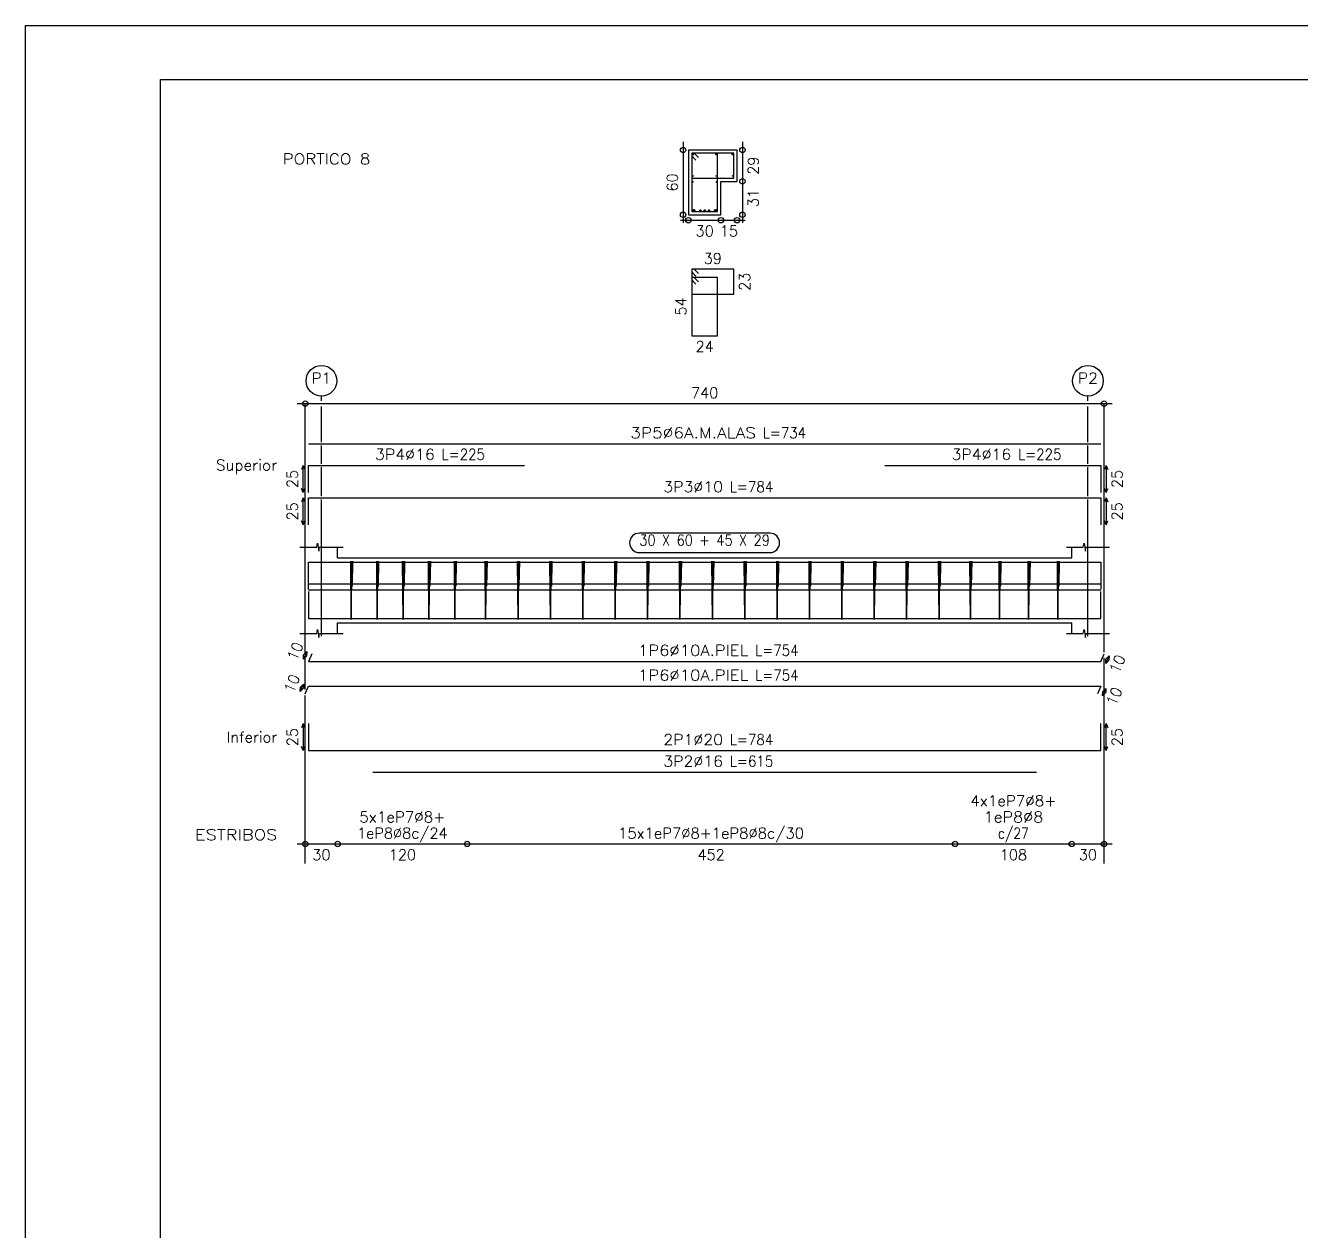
# Model space of a CAD drawing. Header units: millimetres. Extents: x 709.5 to 769, y 350.8 to 392.8.
# Drawn here: x 709.51 to 721.33, y 381.66 to 392.83 of the extents above; entities that cross this region are included whole.
import ezdxf
from ezdxf.enums import TextEntityAlignment as Align

# ---------------------------------------------------------------- set-up
doc = ezdxf.new("R2010")
doc.units = ezdxf.units.MM
doc.linetypes.add('CYPELINEA', pattern=[0])
for name, color, linetype in [('015', 1, 'Continuous'), ('07', 6, 'Continuous'), ('ARM_DENTRO_VIGA', 5, 'Continuous'), ('ARM_ESTRIBOS', 1, 'Continuous'), ('ARM_LONGITUDES', 3, 'CYPELINEA'), ('ARM_TEXTOS', 3, 'CYPELINEA'), ('COT_COTAS', 3, 'CYPELINEA'), ('COT_EST', 3, 'CYPELINEA'), ('COT_LIN_APOYOS', 2, 'CYPELINEA'), ('COT_LIN_AUX_COTA', 2, 'CYPELINEA'), ('REF_ESCALA', 3, 'CYPELINEA'), ('REF_NOMBRE', 3, 'CYPELINEA'), ('REF_REFERENCIA', 3, 'CYPELINEA'), ('SEC_CONTORNOS', 2, 'Continuous'), ('SEC_DIM_VIGA', 3, 'CYPELINEA'), ('TXT_EST', 3, 'CYPELINEA'), ('TXT_LONG', 3, 'CYPELINEA')]:
    doc.layers.add(name, color=color, linetype=linetype)
doc.styles.get("Standard").update_dxf_attribs({"font": 'romans.shx'})

# ---------------------------------------------------------------- blocks, each defined once
blk = doc.blocks.new('A0H')
at = {"layer": '015'}
blk.add_lwpolyline([(-1179, -10), (-1179, 831), (10, 831), (10, -10)], close=True, dxfattribs=at)
at = {"layer": '07'}
blk.add_lwpolyline([(-1154, 0), (-1154, 821), (0, 821), (0, 0)], close=True, dxfattribs=at)

msp = doc.modelspace()

# ---------------------------------------------------------------- linework, layer by layer
at = {"layer": 'ARM_DENTRO_VIGA'}
for p, q in [((715.688, 391.642), (715.703, 391.642)), ((715.696, 391.649), (715.696, 391.634)), ((715.902, 391.642), (715.917, 391.642)), ((715.91, 391.649), (715.91, 391.634)), ((716.052, 391.642), (716.067, 391.642)), ((716.06, 391.649), (716.06, 391.634)), ((715.683, 391.385), (715.698, 391.385)), ((715.689, 391.44), (715.698, 391.44)), ((715.691, 391.393), (715.691, 391.378)), ((715.694, 391.445), (715.694, 391.436)), ((715.907, 391.44), (715.916, 391.44)), ((715.907, 391.385), (715.922, 391.385)), ((715.912, 391.445), (715.912, 391.436)), ((715.915, 391.393), (715.915, 391.378)), ((716.057, 391.44), (716.066, 391.44)), ((716.062, 391.445), (716.062, 391.436)), ((715.686, 391.118), (715.716, 391.118)), ((715.701, 391.133), (715.701, 391.103)), ((715.751, 391.118), (715.775, 391.118)), ((715.763, 391.13), (715.763, 391.106)), ((715.791, 391.118), (715.815, 391.118)), ((715.803, 391.13), (715.803, 391.106)), ((715.831, 391.118), (715.855, 391.118)), ((715.843, 391.13), (715.843, 391.106)), ((715.89, 391.118), (715.92, 391.118)), ((715.905, 391.133), (715.905, 391.103))]:
    msp.add_line(p, q, dxfattribs=at)
for points in [[(712.133, 388.957), (719.473, 388.957)], [(712.133, 388.507), (712.133, 388.757), (714.133, 388.757)], [(717.473, 388.757), (719.473, 388.757), (719.473, 388.507)], [(712.133, 388.207), (712.133, 388.457), (719.473, 388.457), (719.473, 388.207)], [(712.133, 387.612), (712.133, 387.862), (719.473, 387.862), (719.473, 387.612)], [(712.133, 387.612), (712.133, 387.862), (714.133, 387.862)], [(717.473, 387.862), (719.473, 387.862), (719.473, 387.612)], [(712.133, 387.66), (719.473, 387.66)], [(712.133, 387.605), (719.473, 387.605)], [(712.133, 387.605), (719.473, 387.605)], [(712.133, 387.588), (712.133, 387.338), (719.473, 387.338), (719.473, 387.588)], [(712.728, 387.338), (718.878, 387.338)], [(712.163, 387.012), (712.133, 386.942), (719.473, 386.942), (719.503, 387.012)], [(712.103, 386.642), (712.133, 386.712), (719.473, 386.712), (719.443, 386.642)], [(712.133, 386.365), (712.133, 386.115), (719.473, 386.115), (719.473, 386.365)], [(712.728, 385.915), (718.878, 385.915)]]:
    msp.add_lwpolyline(points, dxfattribs=at)
for centre, radius in [((715.696, 391.642), 0.005), ((715.91, 391.642), 0.005), ((716.06, 391.642), 0.005), ((715.691, 391.385), 0.005), ((715.694, 391.44), 0.003), ((715.912, 391.44), 0.003), ((715.915, 391.385), 0.005), ((716.062, 391.44), 0.003), ((715.701, 391.118), 0.01), ((715.763, 391.118), 0.008), ((715.803, 391.118), 0.008), ((715.843, 391.118), 0.008), ((715.905, 391.118), 0.01)]:
    msp.add_circle(centre, radius, dxfattribs=at)
at = {"layer": 'ARM_ESTRIBOS'}
for points in [[(715.746, 391.61), (715.707, 391.65), (715.683, 391.65), (715.683, 391.11), (715.923, 391.11), (715.923, 391.65), (715.683, 391.65), (715.683, 391.626), (715.722, 391.586)], [(715.746, 391.61), (715.707, 391.65), (715.683, 391.65), (715.683, 391.42), (716.073, 391.42), (716.073, 391.65), (715.683, 391.65), (715.683, 391.626), (715.722, 391.586)], [(715.746, 390.535), (715.707, 390.575), (715.683, 390.575), (715.683, 390.345), (716.073, 390.345), (716.073, 390.575), (715.683, 390.575), (715.683, 390.551), (715.722, 390.511)], [(715.746, 390.46), (715.707, 390.5), (715.683, 390.5), (715.683, 389.96), (715.923, 389.96), (715.923, 390.5), (715.683, 390.5), (715.683, 390.476), (715.722, 390.436)], [(712.533, 387.83), (712.533, 387.87), (712.529, 387.33), (712.525, 387.87), (712.524, 387.846), (712.524, 387.806)], [(712.542, 387.83), (712.542, 387.87), (712.538, 387.64), (712.534, 387.87), (712.534, 387.846), (712.534, 387.806)], [(712.773, 387.83), (712.773, 387.87), (712.769, 387.33), (712.765, 387.87), (712.764, 387.846), (712.764, 387.806)], [(712.782, 387.83), (712.782, 387.87), (712.778, 387.64), (712.774, 387.87), (712.774, 387.846), (712.774, 387.806)], [(713.013, 387.83), (713.013, 387.87), (713.009, 387.33), (713.005, 387.87), (713.004, 387.846), (713.004, 387.806)], [(713.022, 387.83), (713.022, 387.87), (713.018, 387.64), (713.014, 387.87), (713.014, 387.846), (713.014, 387.806)], [(713.253, 387.83), (713.253, 387.87), (713.249, 387.33), (713.245, 387.87), (713.244, 387.846), (713.244, 387.806)], [(713.262, 387.83), (713.262, 387.87), (713.258, 387.64), (713.254, 387.87), (713.254, 387.846), (713.254, 387.806)], [(713.493, 387.83), (713.493, 387.87), (713.489, 387.33), (713.485, 387.87), (713.484, 387.846), (713.484, 387.806)], [(713.502, 387.83), (713.502, 387.87), (713.498, 387.64), (713.494, 387.87), (713.494, 387.846), (713.494, 387.806)], [(713.778, 387.83), (713.778, 387.87), (713.774, 387.33), (713.77, 387.87), (713.769, 387.846), (713.769, 387.806)], [(713.787, 387.83), (713.787, 387.87), (713.783, 387.64), (713.779, 387.87), (713.779, 387.846), (713.779, 387.806)], [(714.078, 387.83), (714.078, 387.87), (714.074, 387.33), (714.07, 387.87), (714.069, 387.846), (714.069, 387.806)], [(714.087, 387.83), (714.087, 387.87), (714.083, 387.64), (714.079, 387.87), (714.079, 387.846), (714.079, 387.806)], [(714.378, 387.83), (714.378, 387.87), (714.374, 387.33), (714.37, 387.87), (714.369, 387.846), (714.369, 387.806)], [(714.387, 387.83), (714.387, 387.87), (714.383, 387.64), (714.379, 387.87), (714.379, 387.846), (714.379, 387.806)], [(714.678, 387.83), (714.678, 387.87), (714.674, 387.33), (714.67, 387.87), (714.669, 387.846), (714.669, 387.806)], [(714.687, 387.83), (714.687, 387.87), (714.683, 387.64), (714.679, 387.87), (714.679, 387.846), (714.679, 387.806)], [(714.978, 387.83), (714.978, 387.87), (714.974, 387.33), (714.97, 387.87), (714.969, 387.846), (714.969, 387.806)], [(714.987, 387.83), (714.987, 387.87), (714.983, 387.64), (714.979, 387.87), (714.979, 387.846), (714.979, 387.806)], [(715.278, 387.83), (715.278, 387.87), (715.274, 387.33), (715.27, 387.87), (715.269, 387.846), (715.269, 387.806)], [(715.287, 387.83), (715.287, 387.87), (715.283, 387.64), (715.279, 387.87), (715.279, 387.846), (715.279, 387.806)], [(715.578, 387.83), (715.578, 387.87), (715.574, 387.33), (715.57, 387.87), (715.569, 387.846), (715.569, 387.806)], [(715.587, 387.83), (715.587, 387.87), (715.583, 387.64), (715.579, 387.87), (715.579, 387.846), (715.579, 387.806)], [(715.878, 387.83), (715.878, 387.87), (715.874, 387.33), (715.87, 387.87), (715.869, 387.846), (715.869, 387.806)], [(715.887, 387.83), (715.887, 387.87), (715.883, 387.64), (715.879, 387.87), (715.879, 387.846), (715.879, 387.806)], [(716.178, 387.83), (716.178, 387.87), (716.174, 387.33), (716.17, 387.87), (716.169, 387.846), (716.169, 387.806)], [(716.187, 387.83), (716.187, 387.87), (716.183, 387.64), (716.179, 387.87), (716.179, 387.846), (716.179, 387.806)], [(716.478, 387.83), (716.478, 387.87), (716.474, 387.33), (716.47, 387.87), (716.469, 387.846), (716.469, 387.806)], [(716.487, 387.83), (716.487, 387.87), (716.483, 387.64), (716.479, 387.87), (716.479, 387.846), (716.479, 387.806)], [(716.778, 387.83), (716.778, 387.87), (716.774, 387.33), (716.77, 387.87), (716.769, 387.846), (716.769, 387.806)], [(716.787, 387.83), (716.787, 387.87), (716.783, 387.64), (716.779, 387.87), (716.779, 387.846), (716.779, 387.806)], [(717.078, 387.83), (717.078, 387.87), (717.074, 387.33), (717.07, 387.87), (717.069, 387.846), (717.069, 387.806)], [(717.087, 387.83), (717.087, 387.87), (717.083, 387.64), (717.079, 387.87), (717.079, 387.846), (717.079, 387.806)], [(717.378, 387.83), (717.378, 387.87), (717.374, 387.33), (717.37, 387.87), (717.369, 387.846), (717.369, 387.806)], [(717.387, 387.83), (717.387, 387.87), (717.383, 387.64), (717.379, 387.87), (717.379, 387.846), (717.379, 387.806)], [(717.678, 387.83), (717.678, 387.87), (717.674, 387.33), (717.67, 387.87), (717.669, 387.846), (717.669, 387.806)], [(717.687, 387.83), (717.687, 387.87), (717.683, 387.64), (717.679, 387.87), (717.679, 387.846), (717.679, 387.806)], [(717.978, 387.83), (717.978, 387.87), (717.974, 387.33), (717.97, 387.87), (717.969, 387.846), (717.969, 387.806)], [(717.987, 387.83), (717.987, 387.87), (717.983, 387.64), (717.979, 387.87), (717.979, 387.846), (717.979, 387.806)], [(718.268, 387.83), (718.268, 387.87), (718.264, 387.33), (718.26, 387.87), (718.259, 387.846), (718.259, 387.806)], [(718.277, 387.83), (718.277, 387.87), (718.273, 387.64), (718.269, 387.87), (718.269, 387.846), (718.269, 387.806)], [(718.538, 387.83), (718.538, 387.87), (718.534, 387.33), (718.53, 387.87), (718.529, 387.846), (718.529, 387.806)], [(718.547, 387.83), (718.547, 387.87), (718.543, 387.64), (718.539, 387.87), (718.539, 387.846), (718.539, 387.806)], [(718.808, 387.83), (718.808, 387.87), (718.804, 387.33), (718.8, 387.87), (718.799, 387.846), (718.799, 387.806)], [(718.817, 387.83), (718.817, 387.87), (718.813, 387.64), (718.809, 387.87), (718.809, 387.846), (718.809, 387.806)], [(719.078, 387.83), (719.078, 387.87), (719.074, 387.33), (719.07, 387.87), (719.069, 387.846), (719.069, 387.806)], [(719.087, 387.83), (719.087, 387.87), (719.083, 387.64), (719.079, 387.87), (719.079, 387.846), (719.079, 387.806)]]:
    msp.add_lwpolyline(points, dxfattribs=at)
at = {"layer": 'ARM_LONGITUDES'}
for p, q in [((712.083, 388.757), (712.068, 388.72)), ((712.083, 388.507), (712.083, 388.757)), ((712.083, 388.757), (712.098, 388.72)), ((719.523, 388.757), (719.508, 388.72)), ((719.523, 388.757), (719.523, 388.507)), ((719.523, 388.757), (719.538, 388.72)), ((712.083, 388.507), (712.068, 388.545)), ((712.083, 388.507), (712.098, 388.545)), ((719.523, 388.507), (719.508, 388.545)), ((719.523, 388.507), (719.538, 388.545)), ((712.083, 388.457), (712.068, 388.42)), ((712.083, 388.207), (712.083, 388.457)), ((712.083, 388.457), (712.098, 388.42)), ((719.523, 388.457), (719.508, 388.42)), ((719.523, 388.457), (719.523, 388.207)), ((719.523, 388.457), (719.538, 388.42)), ((712.083, 388.207), (712.068, 388.245)), ((712.083, 388.207), (712.098, 388.245)), ((719.523, 388.207), (719.508, 388.245)), ((719.523, 388.207), (719.538, 388.245)), ((712.117, 387.032), (712.087, 386.962)), ((712.087, 386.962), (712.088, 387.002)), ((712.087, 386.962), (712.115, 386.99)), ((712.117, 387.032), (712.088, 387.003)), ((712.117, 387.032), (712.116, 386.991)), ((719.519, 386.922), (719.549, 386.992)), ((719.519, 386.922), (719.52, 386.963)), ((719.549, 386.992), (719.52, 386.964)), ((719.549, 386.992), (719.548, 386.952)), ((719.519, 386.922), (719.547, 386.951)), ((712.057, 386.662), (712.087, 386.732)), ((712.087, 386.732), (712.058, 386.703)), ((712.087, 386.732), (712.086, 386.691)), ((712.057, 386.662), (712.058, 386.702)), ((712.057, 386.662), (712.085, 386.69)), ((719.519, 386.692), (719.489, 386.622)), ((719.489, 386.622), (719.49, 386.663)), ((719.489, 386.622), (719.517, 386.651)), ((719.519, 386.692), (719.49, 386.664)), ((719.519, 386.692), (719.518, 386.652)), ((712.083, 386.365), (712.068, 386.327)), ((712.083, 386.365), (712.083, 386.115)), ((712.083, 386.365), (712.098, 386.327)), ((719.523, 386.365), (719.508, 386.327)), ((719.523, 386.115), (719.523, 386.365)), ((719.523, 386.365), (719.538, 386.327)), ((712.083, 386.115), (712.068, 386.152)), ((712.083, 386.115), (712.098, 386.152)), ((719.523, 386.115), (719.508, 386.152)), ((719.523, 386.115), (719.538, 386.152))]:
    msp.add_line(p, q, dxfattribs=at)
at = {"layer": 'COT_COTAS'}
msp.add_line((712.028, 389.33), (719.578, 389.33), dxfattribs=at)
for centre in [(712.103, 389.33), (719.503, 389.33)]:
    msp.add_circle(centre, 0.025, dxfattribs=at)
at = {"layer": 'COT_EST'}
for p, q in [((712.028, 385.25), (712.403, 385.25)), ((712.403, 385.25), (713.603, 385.25)), ((713.603, 385.25), (718.123, 385.25)), ((718.123, 385.25), (719.203, 385.25)), ((719.203, 385.25), (719.578, 385.25))]:
    msp.add_line(p, q, dxfattribs=at)
for centre in [(712.103, 385.25), (712.403, 385.25), (713.603, 385.25), (718.123, 385.25), (719.203, 385.25), (719.503, 385.25)]:
    msp.add_circle(centre, 0.025, dxfattribs=at)
at = {"layer": 'COT_LIN_APOYOS'}
for p, q in [((712.103, 389.317), (712.103, 389.33)), ((719.503, 389.317), (719.503, 389.33)), ((712.103, 389.13), (712.103, 389.317)), ((719.503, 389.13), (719.503, 389.317)), ((712.103, 388.13), (712.103, 389.13)), ((719.503, 388.13), (719.503, 389.13)), ((712.103, 387.114), (712.103, 388.13)), ((719.503, 387.114), (719.503, 388.13)), ((712.103, 387.014), (712.103, 387.114)), ((719.503, 387.028), (719.503, 387.114)), ((712.103, 386.68), (712.103, 386.979)), ((719.503, 386.675), (719.503, 386.974)), ((712.103, 386.38), (712.103, 386.626)), ((719.503, 386.38), (719.503, 386.64)), ((712.103, 385.7), (712.103, 386.38)), ((719.503, 385.7), (719.503, 386.38)), ((712.103, 385.262), (712.103, 385.7)), ((719.503, 385.262), (719.503, 385.7)), ((712.103, 385.237), (712.103, 385.262)), ((712.103, 385.07), (712.103, 385.237)), ((719.503, 385.237), (719.503, 385.262)), ((719.503, 385.07), (719.503, 385.237))]:
    msp.add_line(p, q, dxfattribs=at)
at = {"layer": 'COT_LIN_AUX_COTA'}
for p, q in [((712.253, 389.355), (712.253, 389.4)), ((719.353, 389.355), (719.353, 389.4)), ((712.253, 389.13), (712.253, 389.305)), ((719.353, 389.13), (719.353, 389.305)), ((712.253, 388.972), (712.253, 389.13)), ((719.353, 388.972), (719.353, 389.13)), ((712.253, 388.772), (712.253, 388.942)), ((719.353, 388.772), (719.353, 388.942)), ((712.253, 388.472), (712.253, 388.742)), ((719.353, 388.472), (719.353, 388.742)), ((712.253, 388.13), (712.253, 388.442)), ((719.353, 388.13), (719.353, 388.442)), ((712.253, 387.175), (712.253, 388.13)), ((719.353, 387.175), (719.353, 388.13))]:
    msp.add_line(p, q, dxfattribs=at)
at = {"layer": 'REF_NOMBRE'}
for p, q in [((716.407, 388.13), (715.198, 388.13)), ((715.198, 387.95), (716.407, 387.95))]:
    msp.add_line(p, q, dxfattribs=at)
for centre, start, end in [((715.198, 388.04), 90, 270), ((716.407, 388.04), 270, 90)]:
    msp.add_arc(centre, 0.09, start, end, dxfattribs=at)
at = {"layer": 'REF_REFERENCIA'}
for centre in [(712.253, 389.542), (719.353, 389.542)]:
    msp.add_circle(centre, 0.142, dxfattribs=at)
at = {"layer": 'SEC_CONTORNOS'}
for p, q in [((712.21, 388), (712.217, 388.037)), ((712.217, 388.037), (712.229, 387.962)), ((719.31, 388), (719.317, 388.037)), ((719.317, 388.037), (719.329, 387.962)), ((712.053, 388), (712.21, 388)), ((712.103, 387.9), (712.103, 388)), ((712.229, 387.962), (712.235, 388)), ((712.235, 388), (712.453, 388)), ((712.403, 387.9), (712.403, 388)), ((719.153, 388), (719.31, 388)), ((719.203, 387.9), (719.203, 388)), ((719.329, 387.962), (719.335, 388)), ((719.335, 388), (719.553, 388)), ((719.503, 387.9), (719.503, 388)), ((712.103, 387.3), (712.103, 387.9)), ((712.103, 387.3), (712.103, 387.9)), ((712.403, 387.9), (719.203, 387.9)), ((719.503, 387.3), (719.503, 387.9)), ((719.503, 387.3), (719.503, 387.9)), ((712.053, 387.2), (712.21, 387.2)), ((712.103, 387.2), (712.103, 387.3)), ((712.21, 387.2), (712.217, 387.237)), ((712.217, 387.237), (712.229, 387.162)), ((712.229, 387.162), (712.235, 387.2)), ((712.235, 387.2), (712.453, 387.2)), ((712.403, 387.3), (719.203, 387.3)), ((712.403, 387.2), (712.403, 387.3)), ((719.153, 387.2), (719.31, 387.2)), ((719.203, 387.2), (719.203, 387.3)), ((719.31, 387.2), (719.317, 387.237)), ((719.317, 387.237), (719.329, 387.162)), ((719.329, 387.162), (719.335, 387.2)), ((719.335, 387.2), (719.553, 387.2)), ((719.503, 387.2), (719.503, 387.3))]:
    msp.add_line(p, q, dxfattribs=at)
msp.add_lwpolyline([(715.653, 391.68), (715.653, 391.08), (715.953, 391.08), (715.953, 391.39), (716.103, 391.39), (716.103, 391.68), (715.953, 391.68), (715.653, 391.68)], dxfattribs=at)
at = {"layer": 'SEC_DIM_VIGA'}
for p, q in [((715.603, 391.755), (715.603, 391.005)), ((716.153, 391.755), (716.153, 391.39)), ((716.153, 391.39), (716.153, 391.005)), ((715.578, 391.03), (715.953, 391.03)), ((715.953, 391.03), (716.178, 391.03))]:
    msp.add_line(p, q, dxfattribs=at)
for centre in [(715.603, 391.68), (716.153, 391.68), (716.153, 391.39), (715.603, 391.08), (716.153, 391.08), (715.653, 391.03), (715.953, 391.03), (716.103, 391.03)]:
    msp.add_circle(centre, 0.025, dxfattribs=at)

# ---------------------------------------------------------------- block references
at = {"linetype": 'Continuous', "xscale": 0.05000000000001137, "yscale": 0.05000000000001137, "zscale": 0.05}
msp.add_blockref('A0H', (768.462, 351.284), dxfattribs=at)

# ---------------------------------------------------------------- texts
at = {"layer": 'ARM_LONGITUDES'}
for s, rotation, width, p, p2 in [('25', 90, 0.953514, (712.033, 388.548), (712.033, 388.716)), ('25', 90, 0.953514, (719.673, 388.548), (719.673, 388.716)), ('25', 90, 0.953514, (712.033, 388.248), (712.033, 388.416)), ('25', 90, 0.953514, (719.673, 388.248), (719.673, 388.416)), ('10', 66.7925, 0.953476, (712.022, 386.939), (712.089, 387.094)), ('10', 66.7925, 0.953476, (719.638, 386.821), (719.705, 386.975)), ('10', 66.7925, 0.953476, (711.992, 386.639), (712.059, 386.794)), ('10', 66.7925, 0.953476, (719.608, 386.521), (719.675, 386.675)), ('25', 90, 0.953514, (712.033, 386.156), (712.033, 386.324)), ('25', 90, 0.953514, (719.673, 386.156), (719.673, 386.324))]:
    msp.add_text(s, height=0.1, rotation=rotation, dxfattribs=dict(at, width=width)).set_placement(p, p2, align=Align.FIT)
at = {"layer": 'ARM_TEXTOS'}
for s, width, p, p2 in [('3P5%%c6A.M.ALAS', 1.053621, (715.114, 389.01), (716.278, 389.01)), ('3P4%%c16', 0.993462, (712.75, 388.81), (713.303, 388.81)), ('3P4%%c16', 0.993462, (718.09, 388.81), (718.643, 388.81)), ('3P3%%c10', 0.993462, (715.42, 388.51), (715.973, 388.51)), ('1P6%%c10A.PIEL', 1.013349, (715.185, 386.994), (716.208, 386.994)), ('1P6%%c10A.PIEL', 1.013349, (715.185, 386.764), (716.208, 386.764)), ('2P1%%c20', 0.993462, (715.42, 386.167), (715.973, 386.167)), ('3P2%%c16', 0.993462, (715.42, 385.967), (715.973, 385.967))]:
    msp.add_text(s, height=0.1, dxfattribs=dict(at, width=width)).set_placement(p, p2, align=Align.FIT)
at = {"layer": 'COT_COTAS', "width": 0.928421}
msp.add_text('740', height=0.1, dxfattribs=at).set_placement((715.677, 389.38), (715.929, 389.38), align=Align.FIT)
at = {"layer": 'COT_EST'}
for s, width, p, p2 in [('30', 0.953514, (712.169, 385.1), (712.337, 385.1)), ('120', 0.928421, (712.877, 385.1), (713.129, 385.1)), ('452', 0.928421, (715.737, 385.1), (715.989, 385.1)), ('108', 0.928421, (718.537, 385.1), (718.789, 385.1)), ('30', 0.953514, (719.269, 385.1), (719.437, 385.1))]:
    msp.add_text(s, height=0.1, dxfattribs=dict(at, width=width)).set_placement(p, p2, align=Align.FIT)
at = {"layer": 'REF_ESCALA'}
for s, width, p, p2 in [('Superior', 0.932695, (711.276, 388.711), (711.844, 388.711)), ('Inferior', 0.904541, (711.375, 386.19), (711.844, 386.19)), ('ESTRIBOS', 1.11125, (711.082, 385.285), (711.844, 385.285))]:
    msp.add_text(s, height=0.1, dxfattribs=dict(at, width=width)).set_placement(p, p2, align=Align.FIT)
at = {"layer": 'REF_NOMBRE'}
for s, width, p, p2 in [('PORTICO 8', 1.008373, (711.894, 391.548), (712.706, 391.548)), ('30 X 60 + 45 X 29', 0.729569, (715.198, 388.015), (716.407, 388.015))]:
    msp.add_text(s, height=0.1, dxfattribs=dict(at, width=width)).set_placement(p, p2, align=Align.FIT)
at = {"layer": 'REF_REFERENCIA'}
for s, width, p, p2 in [('P1', 1.210781, (712.16, 389.517), (712.345, 389.517)), ('P2', 1.019605, (719.26, 389.517), (719.445, 389.517))]:
    msp.add_text(s, height=0.1, dxfattribs=dict(at, width=width)).set_placement(p, p2, align=Align.FIT)
at = {"layer": 'SEC_DIM_VIGA'}
for s, width, p, p2 in [('29', 0.98, (716.303, 391.451), (716.303, 391.619)), ('60', 0.953514, (715.553, 391.296), (715.553, 391.464)), ('31', 1.138065, (716.303, 391.151), (716.303, 391.319)), ('23', 0.953514, (716.223, 390.376), (716.223, 390.544)), ('54', 0.928421, (715.633, 390.146), (715.633, 390.314))]:
    msp.add_text(s, height=0.1, rotation=90, dxfattribs=dict(at, width=width)).set_placement(p, p2, align=Align.FIT)
for s, width, p, p2 in [('30', 0.953514, (715.719, 390.88), (715.887, 390.88)), ('15', 0.953514, (715.944, 390.88), (716.112, 390.88)), ('39', 0.98, (715.794, 390.625), (715.962, 390.625)), ('24', 0.928421, (715.719, 389.81), (715.887, 389.81))]:
    msp.add_text(s, height=0.1, dxfattribs=dict(at, width=width)).set_placement(p, p2, align=Align.FIT)
at = {"layer": 'TXT_EST'}
for s, width, p, p2 in [('4x1eP7%%c8+', 0.94678, (718.264, 385.6), (719.062, 385.6)), ('5x1eP7%%c8+', 0.94678, (712.604, 385.45), (713.402, 385.45)), ('1eP8%%c8', 1.010739, (718.386, 385.45), (718.939, 385.45)), ('1eP8%%c8c/24', 0.898393, (712.583, 385.3), (713.422, 385.3)), ('15x1eP7%%c8+1eP8%%c8c/30', 0.912386, (715.002, 385.3), (716.723, 385.3)), ('c/27', 0.777273, (718.52, 385.3), (718.805, 385.3))]:
    msp.add_text(s, height=0.1, dxfattribs=dict(at, width=width)).set_placement(p, p2, align=Align.FIT)
at = {"layer": 'TXT_LONG'}
for s, width, p, p2 in [(' L=734', 0.80041, (716.278, 389.01), (716.743, 389.01)), (' L=225', 0.807025, (713.303, 388.81), (713.768, 388.81)), (' L=225', 0.807025, (718.643, 388.81), (719.108, 388.81)), (' L=784', 0.80041, (715.973, 388.51), (716.438, 388.51)), (' L=754', 0.80041, (716.208, 386.994), (716.673, 386.994)), (' L=754', 0.80041, (716.208, 386.764), (716.673, 386.764)), (' L=784', 0.80041, (715.973, 386.167), (716.438, 386.167)), (' L=615', 0.807025, (715.973, 385.967), (716.438, 385.967))]:
    msp.add_text(s, height=0.1, dxfattribs=dict(at, width=width)).set_placement(p, p2, align=Align.FIT)

doc.saveas('drawing.dxf')
